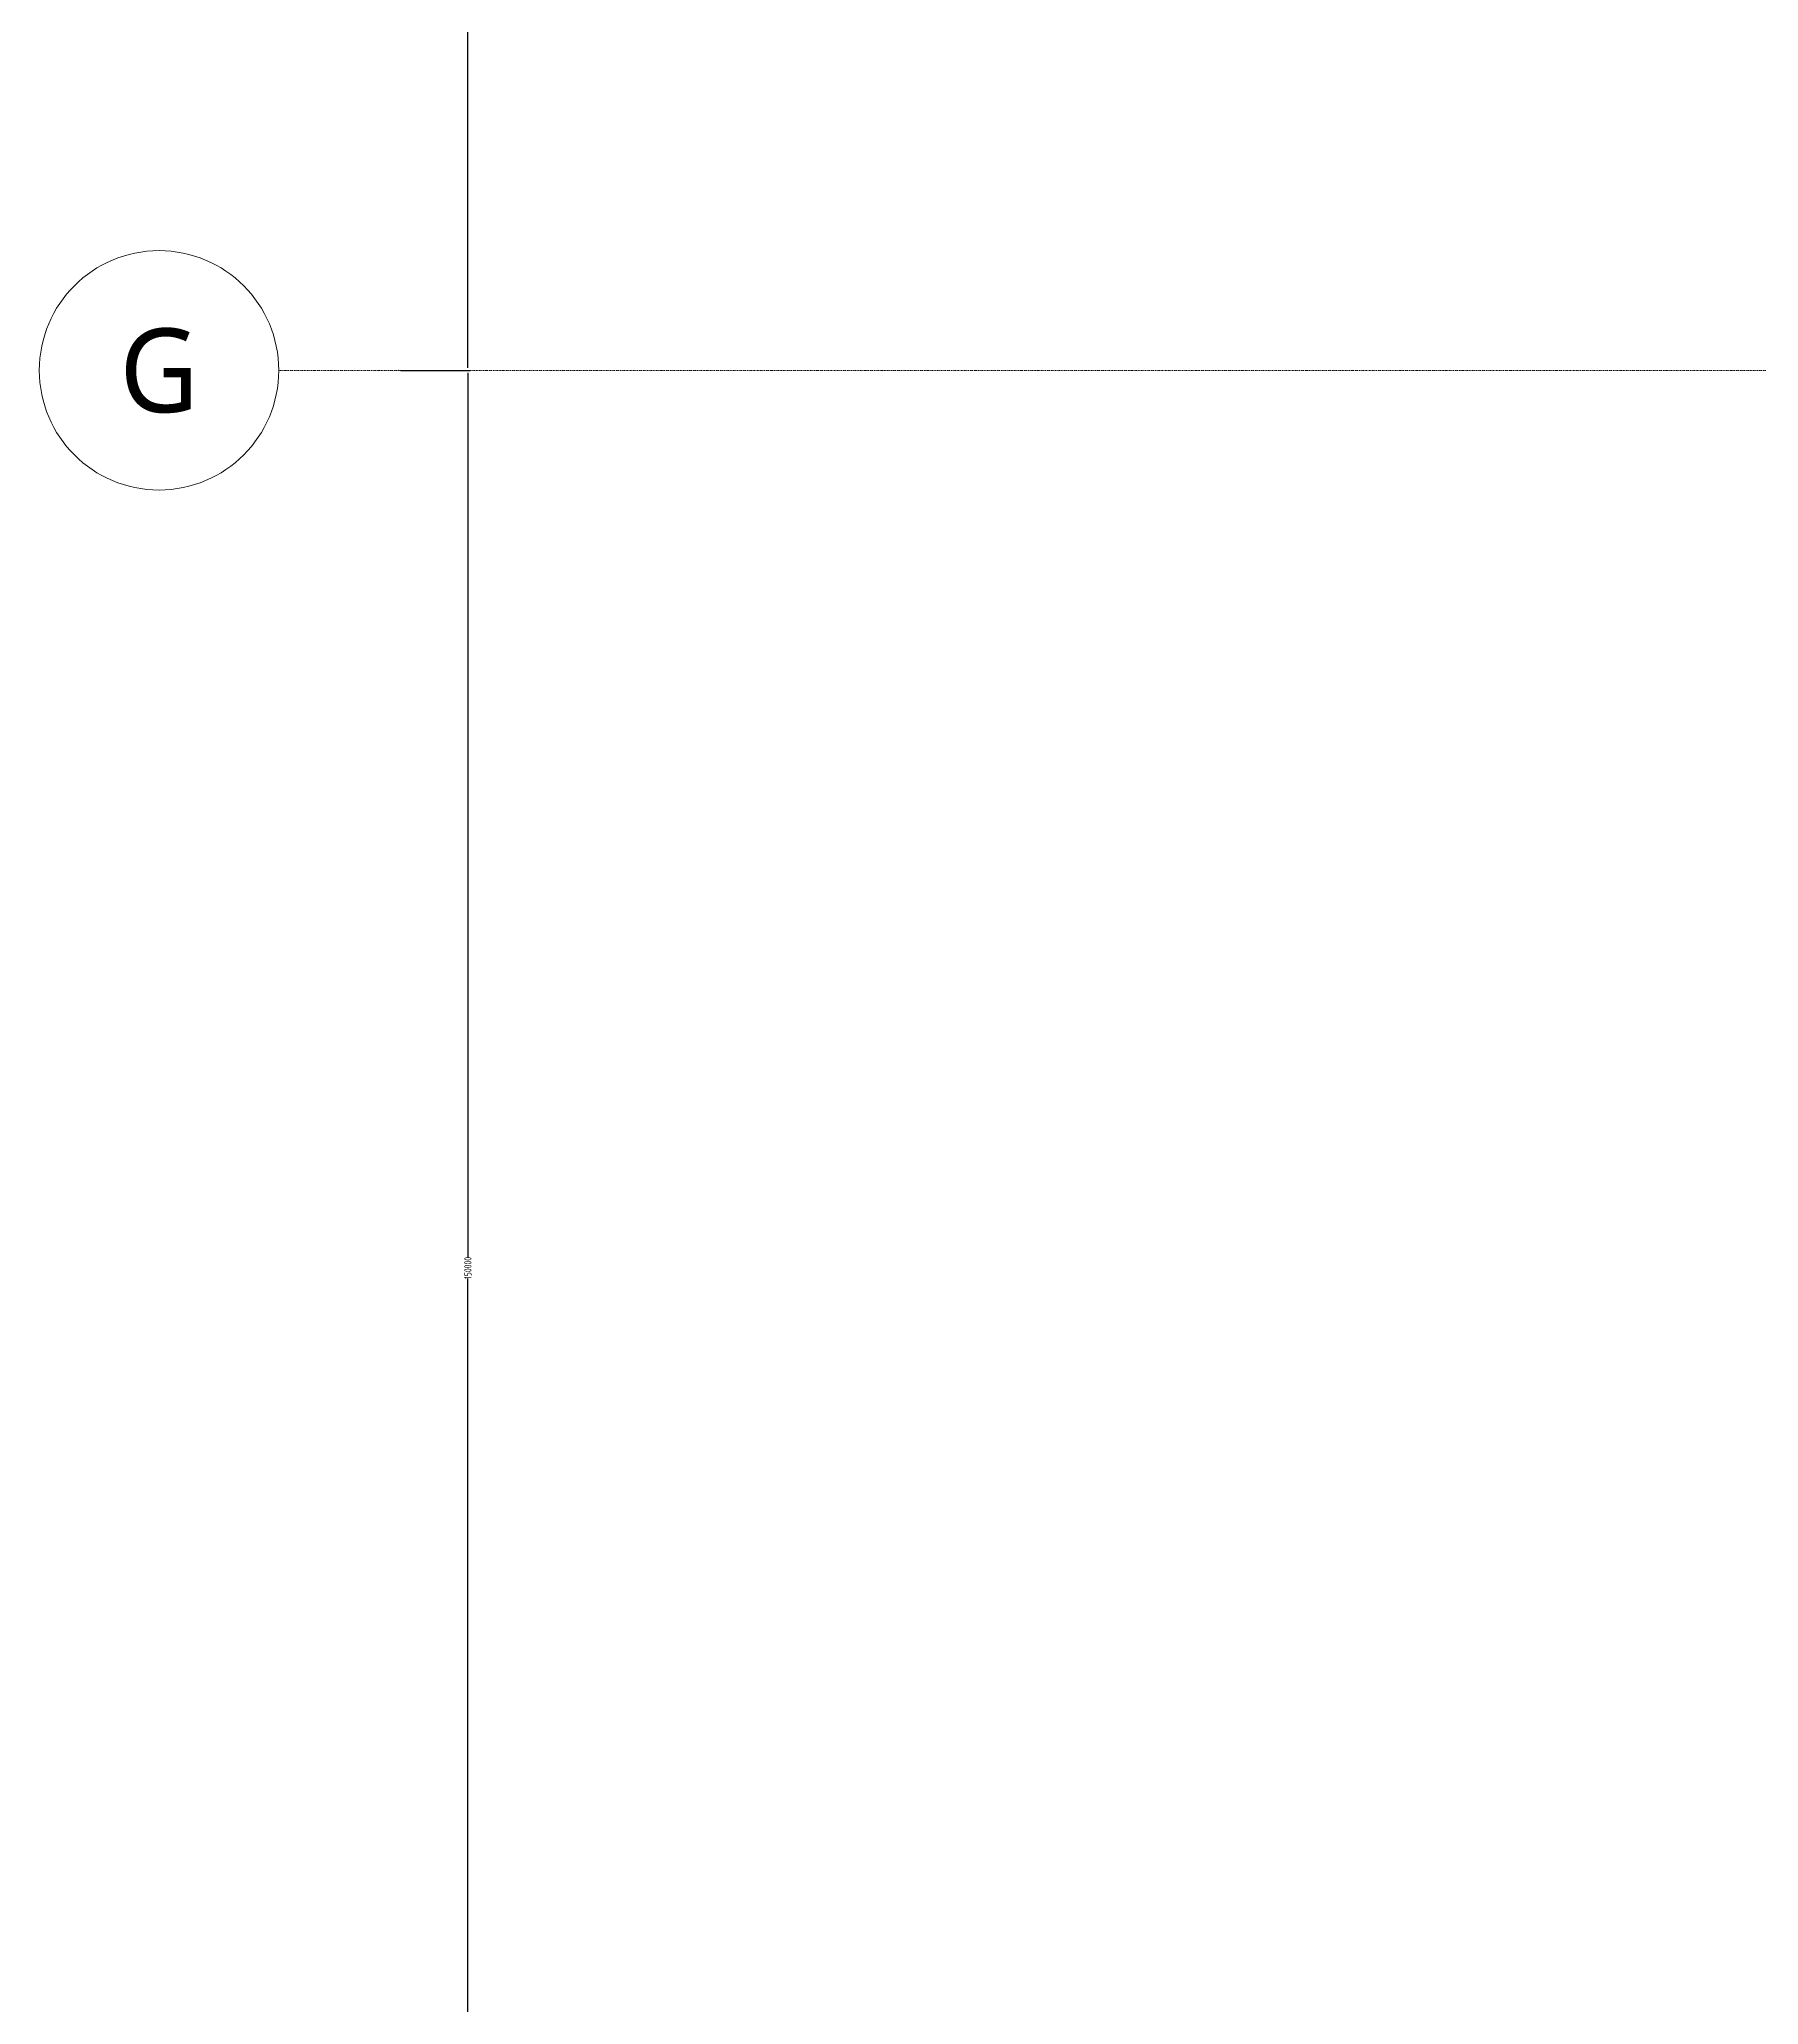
# Model space of a CAD drawing. Extents: x -32000 to 290600, y -111057 to 131250.
# Drawn here: x -32000 to -17638, y 76344 to 92766 of the extents above; entities that cross this region are included whole.
import ezdxf
from ezdxf.enums import TextEntityAlignment as Align

# ---------------------------------------------------------------- set-up
doc = ezdxf.new("R2010")
doc.units = 0
doc.header["$LTSCALE"] = 5
doc.linetypes.add('H12PL3$0$JJP_三點線', pattern=[0.9, 0.3, -0.15, 0, -0.15, 0, -0.15, 0, -0.15])
doc.layers.add('H12PL3$0$A-DIM', color=252, linetype='Continuous')
doc.layers.add('H12PL3$0$S-GRID', color=252, linetype='Continuous')
doc.styles.add('H12PL3$0$dim-txt', font='isocp.shx', dxfattribs={"width": 0.7, "bigfont": 'chineset.shx'})
doc.styles.add('H12PL3$0$Standard', font='', dxfattribs={"width": 0.8})
doc.styles.get('H12PL3$0$Standard').set_extended_font_data('Microsoft JhengHei')
doc.dimstyles.new('H12PL3$0$ARCH-dim-200MM', dxfattribs={"dimscale": 200, "dimtxt": 0.3, "dimasz": 0.1, "dimexe": 0.1, "dimexo": 0.1, "dimgap": 0.05, "dimtad": 1, "dimdec": 0, "dimlfac": 10, "dimrnd": 0.5, "dimdsep": 46, "dimtxsty": 'H12PL3$0$dim-txt', "dimblk": 'H12PL3$0$_Dot', "dimcen": 2, "dimclrd": 256, "dimclre": 256, "dimclrt": 256, "dimadec": 0, "dimazin": 0, "dimtfac": 1, "dimtix": 1, "dimtmove": 2, "dimatfit": 3, "dimldrblk": 'H12PL3$0$_OBLIQUE', "dimfxl": 1, "dimtvp": 1, "dimtolj": 1, "dimarcsym": 0})

# ---------------------------------------------------------------- blocks, each defined once
blk = doc.blocks.new('*D114')
at = {"layer": 'DEFPOINTS', "color": 0, "linetype": 'Continuous', "transparency": 16777216}
for p in [(-29000, 99250), (-29000, 90000), (-28420, 90000)]:
    blk.add_point(p, dxfattribs=at)
at = {"layer": 'H12PL3$0$A-DIM', "linetype": 'Continuous', "lineweight": -2, "transparency": 16777216}
for p, q in [((-28980, 99250), (-28400, 99250)), ((-28420, 99230), (-28420, 94703)), ((-28420, 90020), (-28420, 94547)), ((-28980, 90000), (-28400, 90000))]:
    blk.add_line(p, q, dxfattribs=at)
at = {"layer": 'H12PL3$0$A-DIM', "linetype": 'Continuous', "lineweight": 0, "transparency": 16777216, "insert": (-28420, 94625), "char_height": 60, "attachment_point": 5, "rotation": 90, "style": 'H12PL3$0$dim-txt'}
blk.add_mtext('\\A1;92500', dxfattribs=at)
blk = doc.blocks.new('H12PL3$0$_Dot')
blk = doc.blocks.new('H12PL3$0$_OBLIQUE')
at = {"color": 0, "linetype": 'ByBlock', "lineweight": -2}
blk.add_line((-0.5, -0.5), (0.5, 0.5), dxfattribs=at)
blk = doc.blocks.new('*D115')
at = {"layer": 'DEFPOINTS', "color": 0, "linetype": 'Continuous', "transparency": 16777216}
for p in [(-29000, 90000), (-29000, 75000), (-28420, 75000)]:
    blk.add_point(p, dxfattribs=at)
at = {"layer": 'H12PL3$0$A-DIM', "linetype": 'Continuous', "lineweight": -2, "transparency": 16777216}
for p, q in [((-28980, 90000), (-28400, 90000)), ((-28420, 89980), (-28420, 82588)), ((-28420, 75020), (-28420, 82412)), ((-28980, 75000), (-28400, 75000))]:
    blk.add_line(p, q, dxfattribs=at)
at = {"layer": 'H12PL3$0$A-DIM', "linetype": 'Continuous', "lineweight": 0, "transparency": 16777216, "insert": (-28420, 82500), "char_height": 60, "attachment_point": 5, "rotation": 90, "style": 'H12PL3$0$dim-txt'}
blk.add_mtext('\\A1;150000', dxfattribs=at)
blk = doc.blocks.new('H12PL3')
at = {"layer": 'H12PL3$0$S-GRID', "linetype": 'H12PL3$0$JJP_三點線', "lineweight": 0}
for q in [(-30000, 90000), (289600, 90000)]:
    blk.add_line((-29000, 90000), q, dxfattribs=at)
at = {"layer": 'H12PL3$0$S-GRID', "lineweight": 0}
blk.add_circle((-31000, 90000), 1000, dxfattribs=at)
at = {"layer": 'H12PL3$0$S-GRID', "linetype": 'H12PL3$0$JJP_三點線', "lineweight": 0}
blk.add_point((-29000, 90000), dxfattribs=at)
blk.add_point((-29000, 90000), dxfattribs=at)
at = {"layer": 'H12PL3$0$S-GRID', "style": 'H12PL3$0$Standard'}
blk.add_text('G', height=700, dxfattribs=at).set_placement((-31000, 90350), align=Align.TOP_CENTER)
at = {"layer": 'H12PL3$0$A-DIM', "linetype": 'Continuous', "lineweight": 0}
for base, p1, p2, picture, middle in [((-28420, 90000), (-29000, 99250), (-29000, 90000), '*D114', (-28420, 94625)), ((-28420, 75000), (-29000, 90000), (-29000, 75000), '*D115', (-28420, 82500))]:
    dim = blk.add_linear_dim(base=base, p1=p1, p2=p2, angle=270, dimstyle='H12PL3$0$ARCH-dim-200MM', dxfattribs=at)
    dim.commit()
    dim.dimension.update_dxf_attribs({"geometry": picture, "text_midpoint": middle, "dimtype": 128, "text_rotation": 90})

msp = doc.modelspace()

# ---------------------------------------------------------------- block references
msp.add_blockref('H12PL3', (0, 0))

doc.saveas('drawing.dxf')
